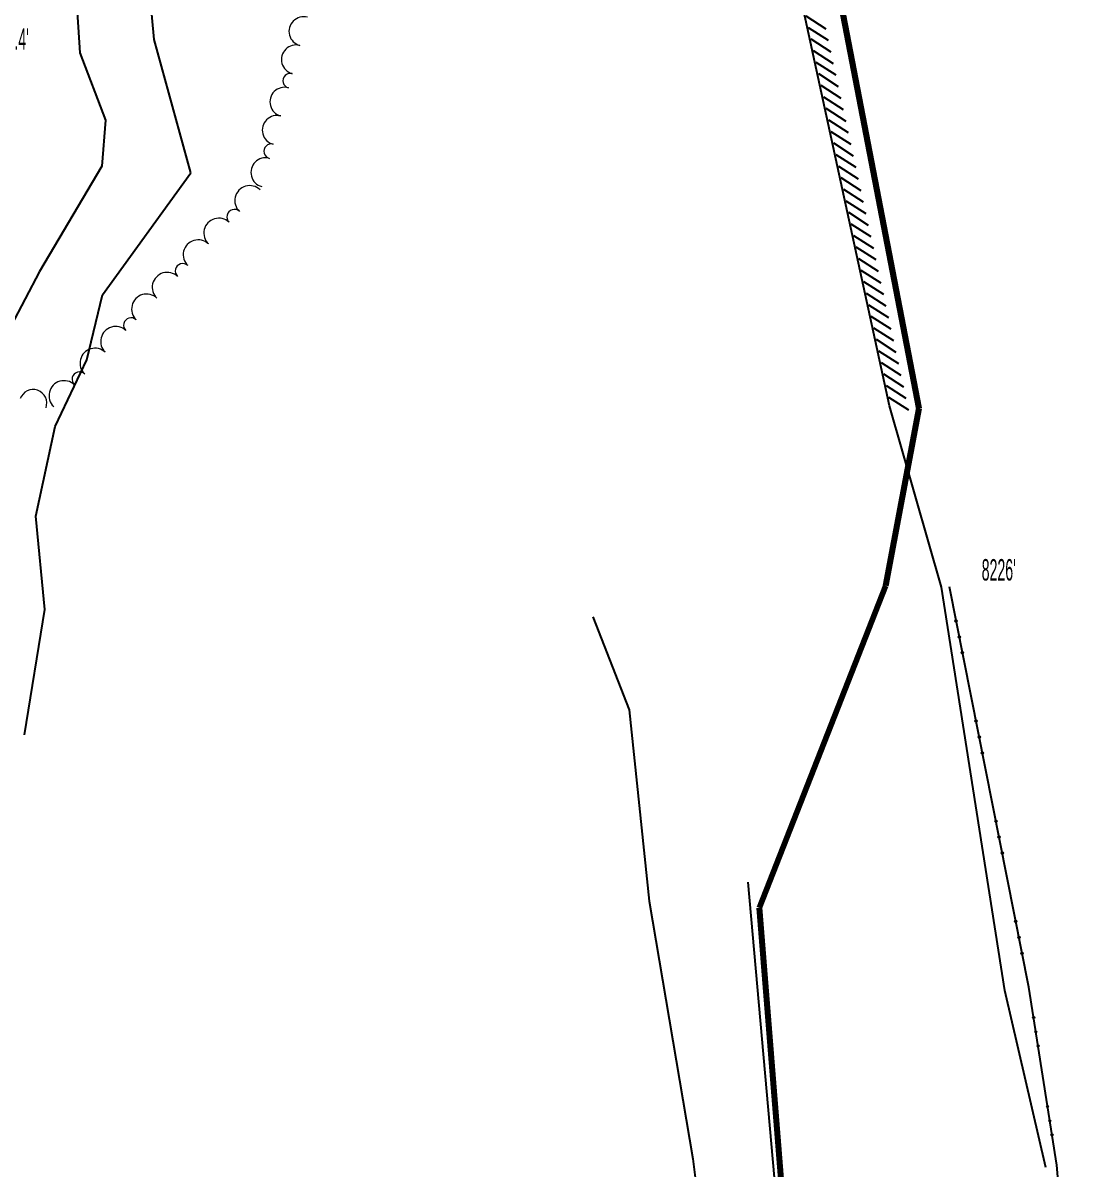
# Model space of a CAD drawing. Extents: x 2807326 to 2808107, y 1326094 to 1328800.
# Drawn here: x 2807878 to 2808057.4, y 1327064.8 to 1327258.5 of the extents above; entities that cross this region are included whole.
import ezdxf

# ---------------------------------------------------------------- set-up
doc = ezdxf.new("R2010")
doc.units = 0
doc.header["$MEASUREMENT"] = 0
for name, pattern in [('Long Dash16', [2390.425587, 796.808529, -398.404264, 796.808529, -398.404264]), ('Long Dash17', [1219.563961, 406.52132, -203.26066, 406.52132, -203.26066]), ('Long Dash18', [2339.733696, 779.911232, -389.955616, 779.911232, -389.955616]), ('Long Dash19', [2211.871576, 737.290525, -368.645263, 737.290525, -368.645263]), ('WaterCourse196', [706.491452, 128.452985, -449.585483, 128.452985]), ('WaterCourse197', [608.933336, 110.715146, -387.503044, 110.715146]), ('WaterCourse198', [690.373387, 125.522428, -439.328532, 125.522428])]:
    doc.linetypes.add(name, pattern=pattern)
for name, color, linetype, lineweight in [('Contour_Breaks', 43, 'Continuous', 25), ('Drainage_1', 43, 'Continuous', 25), ('Fema', 43, 'Continuous', 25), ('Misc_', 43, 'Continuous', 25), ('U-_Sanit__S_D', 72, 'Continuous', 13)]:
    doc.layers.add(name, color=color, linetype=linetype, lineweight=lineweight)

msp = doc.modelspace()

# ---------------------------------------------------------------- linework, layer by layer
at = {"layer": 'Contour_Breaks', "linetype": 'ByBlock', "ltscale": 40}
for p, q in [((2807885.34, 1327290.08, 8254.16), (2807887.6, 1327253.48, 8253.67)), ((2807900.16, 1327255.7, 8247.81), (2807897.14, 1327290.47, 8248.37)), ((2807900.16, 1327255.7, 8247.81), (2807897.14, 1327290.47, 8248.37)), ((2807906.35, 1327233.17, 8246.4), (2807900.16, 1327255.7, 8247.81)), ((2807906.35, 1327233.17, 8246.4), (2807900.16, 1327255.7, 8247.81)), ((2807887.6, 1327253.48, 8253.67), (2807891.95, 1327242.1, 8253.55)), ((2807891.95, 1327242.1, 8253.55), (2807891.3, 1327234.33, 8253.68)), ((2807891.3, 1327234.33, 8253.68), (2807880.79, 1327216.47, 8253.85)), ((2807891.43, 1327212.56, 8249.01), (2807906.35, 1327233.17, 8246.4)), ((2807891.43, 1327212.56, 8249.01), (2807906.35, 1327233.17, 8246.4)), ((2807880.79, 1327216.47, 8253.85), (2807872.89, 1327201.63, 8255.19)), ((2807888.77, 1327201.54, 8246.39), (2807891.43, 1327212.56, 8249.01)), ((2807888.77, 1327201.54, 8246.39), (2807891.43, 1327212.56, 8249.01)), ((2807883.41, 1327190.31, 8249.84), (2807888.77, 1327201.54, 8246.39)), ((2807883.41, 1327190.31, 8249.84), (2807888.77, 1327201.54, 8246.39)), ((2808033.29, 1327163.15, 8223.92), (2808024.51, 1327193.79, 8226.57)), ((2807880.16, 1327175.12, 8250.19), (2807883.41, 1327190.31, 8249.84)), ((2807880.16, 1327175.12, 8250.19), (2807883.41, 1327190.31, 8249.84)), ((2807881.68, 1327159.37, 8251.24), (2807880.16, 1327175.12, 8250.19)), ((2807881.68, 1327159.37, 8251.24), (2807880.16, 1327175.12, 8250.19)), ((2808044.01, 1327094.94, 8226.1), (2808033.29, 1327163.15, 8223.92)), ((2807878.26, 1327138.16, 8252.32), (2807881.68, 1327159.37, 8251.24)), ((2807878.26, 1327138.16, 8252.32), (2807881.68, 1327159.37, 8251.24)), ((2807974.32, 1327158.14, 8236.21), (2807980.49, 1327142.42, 8236.43)), ((2807980.49, 1327142.42, 8236.43), (2807983.89, 1327110.02, 8239.16)), ((2808015.87, 1326942.9, 8231.3), (2808000.6, 1327113.28, 8228.51)), ((2807983.89, 1327110.02, 8239.16), (2807991.24, 1327066.49, 8242.74)), ((2808050.94, 1327065.04, 8226.99), (2808044.01, 1327094.94, 8226.1)), ((2807991.24, 1327066.49, 8242.74), (2807998.82, 1327005.55, 8244.4))]:
    msp.add_line(p, q, dxfattribs=at)
at = {"layer": 'Contour_Breaks', "linetype": 'ByBlock'}
for p, q in [((2808024.51, 1327193.79), (2808009.24, 1327264.09)), ((2808013.76, 1327257.49), (2808010.4, 1327259.65)), ((2808014.18, 1327255.54), (2808010.82, 1327257.7)), ((2808014.61, 1327253.59), (2808011.25, 1327255.75)), ((2808015.03, 1327251.63), (2808011.67, 1327253.79)), ((2808015.46, 1327249.68), (2808012.09, 1327251.84)), ((2808015.88, 1327247.73), (2808012.52, 1327249.89)), ((2808016.3, 1327245.77), (2808012.94, 1327247.94)), ((2808016.73, 1327243.82), (2808013.37, 1327245.98)), ((2808017.15, 1327241.87), (2808013.79, 1327244.03)), ((2808017.58, 1327239.92), (2808014.21, 1327242.08)), ((2808018, 1327237.96), (2808014.64, 1327240.12)), ((2808018.42, 1327236.01), (2808015.06, 1327238.17)), ((2808018.85, 1327234.06), (2808015.49, 1327236.22)), ((2808019.27, 1327232.1), (2808015.91, 1327234.27)), ((2808019.7, 1327230.15), (2808016.33, 1327232.31)), ((2808020.12, 1327228.2), (2808016.76, 1327230.36)), ((2808020.54, 1327226.25), (2808017.18, 1327228.41)), ((2808020.97, 1327224.29), (2808017.61, 1327226.46)), ((2808021.39, 1327222.34), (2808018.03, 1327224.5)), ((2808021.82, 1327220.39), (2808018.46, 1327222.55)), ((2808022.24, 1327218.44), (2808018.88, 1327220.6)), ((2808022.66, 1327216.48), (2808019.3, 1327218.64)), ((2808023.09, 1327214.53), (2808019.73, 1327216.69)), ((2808023.51, 1327212.58), (2808020.15, 1327214.74)), ((2808023.94, 1327210.62), (2808020.58, 1327212.79)), ((2808024.36, 1327208.67), (2808021, 1327210.83)), ((2808024.79, 1327206.72), (2808021.42, 1327208.88)), ((2808025.21, 1327204.77), (2808021.85, 1327206.93)), ((2808025.63, 1327202.81), (2808022.27, 1327204.98)), ((2808026.06, 1327200.86), (2808022.7, 1327203.02)), ((2808026.48, 1327198.91), (2808023.12, 1327201.07)), ((2808026.91, 1327196.96), (2808023.54, 1327199.12)), ((2808027.33, 1327195), (2808023.97, 1327197.16)), ((2808027.75, 1327193.05), (2808024.39, 1327195.21))]:
    msp.add_line(p, q, dxfattribs=at)
at = {"layer": 'Drainage_1', "linetype": 'WaterCourse198', "ltscale": 40}
msp.add_lwpolyline([(2808048.06, 1327095.48), (2808034.62, 1327163.2)], dxfattribs=at)
at = {"layer": 'Drainage_1', "linetype": 'WaterCourse197', "ltscale": 40}
msp.add_lwpolyline([(2808052.78, 1327065.4), (2808048.06, 1327095.48)], dxfattribs=at)
at = {"layer": 'Drainage_1', "linetype": 'WaterCourse196', "ltscale": 40}
msp.add_lwpolyline([(2808057.39, 1327012.62), (2808052.78, 1327065.4)], dxfattribs=at)
at = {"layer": 'Drainage_1', "linetype": 'ByBlock', "lineweight": 9}
for centre, radius in [((2808035.76, 1327157.43), 0.196), ((2808036.3, 1327154.73), 0.196), ((2808036.83, 1327152.04), 0.196), ((2808039.12, 1327140.5), 0.196), ((2808039.66, 1327137.81), 0.196), ((2808040.19, 1327135.11), 0.196), ((2808042.48, 1327123.57), 0.196), ((2808043.02, 1327120.88), 0.196), ((2808043.55, 1327118.18), 0.196), ((2808045.85, 1327106.64), 0.196), ((2808046.38, 1327103.95), 0.196), ((2808046.92, 1327101.25), 0.196), ((2808048.87, 1327090.36), 0.173), ((2808049.24, 1327087.96), 0.173), ((2808049.62, 1327085.57), 0.173), ((2808051.22, 1327075.32), 0.173), ((2808051.6, 1327072.92), 0.173), ((2808051.97, 1327070.53), 0.173)]:
    msp.add_circle(centre, radius, dxfattribs=at)
at = {"layer": 'Fema', "linetype": 'Long Dash16', "lineweight": 120, "ltscale": 40}
msp.add_lwpolyline([(2808006.84, 1327310.69), (2808029.48, 1327193.33)], dxfattribs=at)
at = {"layer": 'Fema', "linetype": 'Long Dash17', "lineweight": 120, "ltscale": 40}
msp.add_lwpolyline([(2808029.48, 1327193.33), (2808023.82, 1327163.37)], dxfattribs=at)
at = {"layer": 'Fema', "linetype": 'Long Dash18', "lineweight": 120, "ltscale": 40}
msp.add_lwpolyline([(2808023.82, 1327163.37), (2808002.46, 1327108.92)], dxfattribs=at)
at = {"layer": 'Fema', "linetype": 'Long Dash19', "lineweight": 120, "ltscale": 40}
msp.add_lwpolyline([(2808002.46, 1327108.92), (2808015.69, 1326943.55)], dxfattribs=at)
at = {"layer": 'Misc_', "linetype": 'ByBlock', "lineweight": 9}
for centre, radius, start, end in [((2807925.44, 1327257.09), 2.47, 74.8847, 254.8847), ((2807924.16, 1327252.32), 2.47, 74.8847, 254.8847), ((2807923.19, 1327248.75), 1.24, 74.8847, 254.8847), ((2807922.22, 1327245.17), 2.47, 74.8847, 254.8847), ((2807920.93, 1327240.4), 2.47, 74.8847, 254.8847), ((2807919.97, 1327236.82), 1.24, 74.8847, 254.8847), ((2807919, 1327233.24), 2.47, 74.8847, 254.8847), ((2807916.34, 1327228.48), 2.53, 46.3934, 226.3934), ((2807913.72, 1327225.73), 1.26, 46.3934, 226.3934), ((2807911.1, 1327222.98), 2.53, 46.3934, 226.3934), ((2807907.61, 1327219.32), 2.53, 46.3934, 226.3934), ((2807905, 1327216.57), 1.26, 46.3934, 226.3934), ((2807902.38, 1327213.82), 2.53, 46.3934, 226.3934), ((2807898.89, 1327210.16), 2.53, 46.3934, 226.3934), ((2807896.27, 1327207.41), 1.26, 46.3934, 226.3934), ((2807893.66, 1327204.67), 2.53, 46.3934, 226.3934), ((2807890.17, 1327201), 2.53, 46.3934, 226.3934), ((2807887.55, 1327198.26), 1.26, 46.3934, 226.3934), ((2807884.93, 1327195.51), 2.53, 46.3934, 226.3934), ((2807879.71, 1327194.23), 2.31, 340.5998, 160.5998)]:
    msp.add_arc(centre, radius, start, end, dxfattribs=at)

# ---------------------------------------------------------------- texts
at = {"layer": 'Fema', "width": 0.493568}
msp.add_text("8226'", height=3.622, dxfattribs=at).set_placement((2808040.08, 1327164.25))
at = {"layer": 'U-_Sanit__S_D', "width": 0.493568}
msp.add_text("CENTERLINE FLOWLINE = 8254.4'", height=3.6217, dxfattribs=at).set_placement((2807840.47, 1327253.98))

doc.saveas('drawing.dxf')
